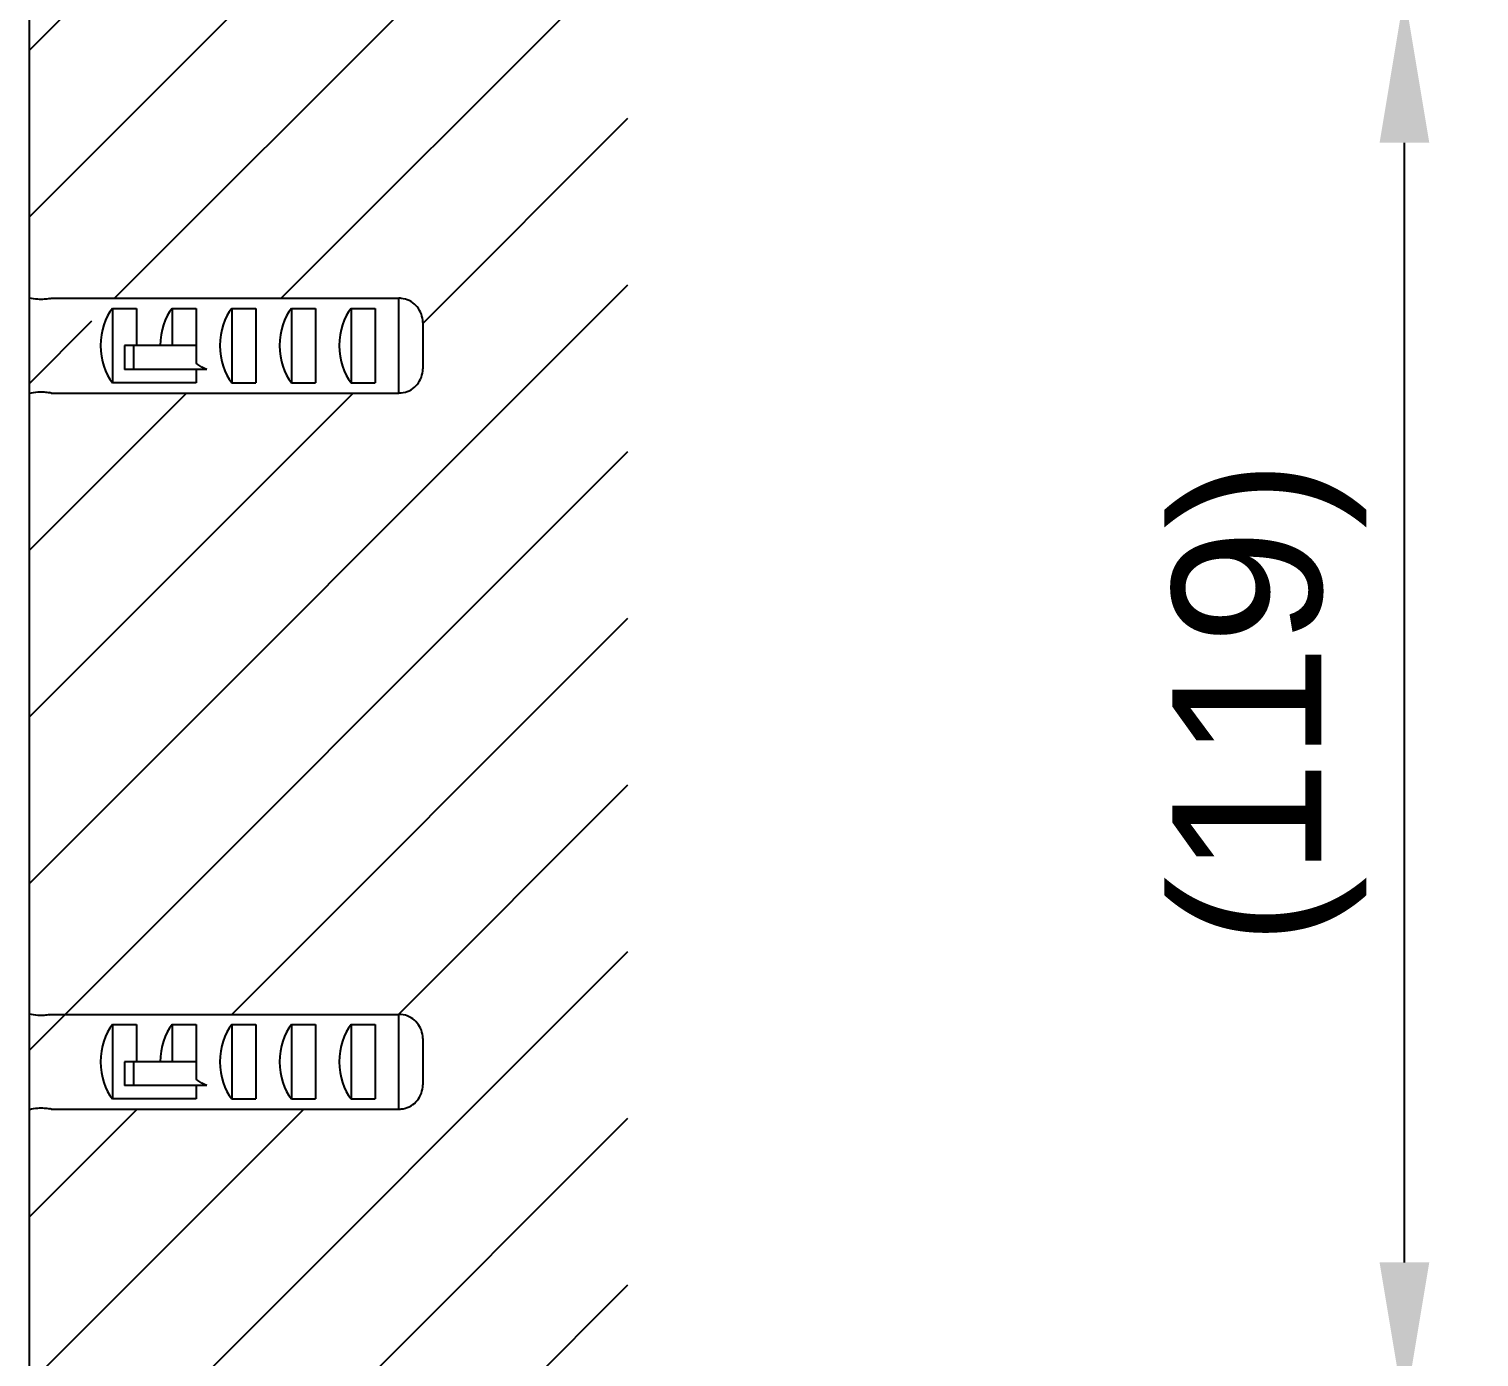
# Model space of a CAD drawing. Header units: millimetres. Extents: x 1236 to 1656, y -100 to 494.
# Drawn here: x 1575.36 to 1599.67, y 140.67 to 162.93 of the extents above; entities that cross this region are included whole.
import ezdxf

# ---------------------------------------------------------------- set-up
doc = ezdxf.new("R2010")
doc.units = ezdxf.units.MM
doc.header["$LTSCALE"] = 0.1
doc.layers.add('DIM', color=3, linetype='Continuous')
doc.layers.add('hatch', color=2, linetype='Continuous')
doc.styles.get("Standard").update_dxf_attribs({"font": 'arial.ttf'})
doc.dimstyles.new('ISO-25', dxfattribs={"dimtxt": 2.5, "dimasz": 2.5, "dimexe": 1.25, "dimexo": 0.625, "dimtad": 1, "dimlfac": 5, "dimtxsty": 'Standard', "dimcen": 2.5, "dimadec": 0, "dimazin": 0, "dimtfac": 1, "dimtmove": 0, "dimatfit": 3, "dimfxl": 0, "dimarcsym": 0})

# ---------------------------------------------------------------- blocks, each defined once
blk = doc.blocks.new('*D59')
at = {"layer": 'Defpoints', "color": 0}
for p in [(1575.363, 163.521), (1598.415, 163.521), (1575.363, 139.759)]:
    blk.add_point(p, dxfattribs=at)
at = {"layer": 'DIM', "color": 0, "lineweight": -2}
for p, q in [((1575.988, 163.521), (1599.665, 163.521)), ((1598.415, 142.259), (1598.415, 161.021)), ((1575.988, 139.759), (1599.665, 139.759))]:
    blk.add_line(p, q, dxfattribs=at)
at = {"layer": 'DIM', "color": 0}
for points in [[(1597.999, 161.021), (1598.832, 161.021), (1598.415, 163.521)], [(1597.999, 142.259), (1598.832, 142.259), (1598.415, 139.759)]]:
    blk.add_solid(points, dxfattribs=at)
at = {"layer": 'DIM', "color": 0, "insert": (1596.151, 151.64), "char_height": 2.5, "attachment_point": 5, "rotation": 90}
blk.add_mtext('(119)', dxfattribs=at)

msp = doc.modelspace()

# ---------------------------------------------------------------- hatches: boundary and pattern name
at = {"layer": 'hatch'}
h = msp.add_hatch(dxfattribs=at)
h.set_pattern_fill('ANSI31', color=256, scale=0.622055)
h.set_pattern_definition([(45, (944.8059, -29.4733), (-1.3965525, 1.3965525), [])])
edge = h.paths.add_edge_path()
edge.add_line((1585.401, 439.4077), (1575.3631, 439.4077))
edge.add_line((1575.3631, 439.4077), (1575.3631, 158.4212))
edge.add_line((1575.3631, 158.4212), (1575.3698, 158.4195))
edge.add_spline(control_points=[(1575.3698, 158.4195), (1575.4161, 158.4083), (1575.4978, 158.3952), (1575.6105, 158.3952), (1575.6749, 158.4033), (1575.7045, 158.4086)], knot_values=[0, 0, 0, 0, 0.4237752, 0.7322165, 1, 1, 1, 1], degree=3, periodic=0)
edge.add_line((1575.4029, 158.4149), (1575.7363, 158.4149))
edge.add_arc((1575.5498, 159.2689), 0.8741, 280.19055, 282.31636, ccw=False)
edge.add_spline(control_points=[(1575.7045, 158.4086), (1575.6749, 158.4033), (1575.6105, 158.3952), (1575.4978, 158.3952), (1575.4161, 158.4083), (1575.3698, 158.4195)], knot_values=[0, 0, 0, 0, 0.2677835, 0.5762248, 1, 1, 1, 1], degree=3, periodic=0)
edge.add_line((1575.3631, 158.3835), (1575.3631, 156.8274))
edge.add_line((1575.3631, 156.8274), (1575.4029, 156.8274))
edge.add_spline(control_points=[(1575.7045, 156.8338), (1575.6749, 156.8391), (1575.6105, 156.8471), (1575.4978, 156.8471), (1575.4161, 156.834), (1575.3698, 156.8228)], knot_values=[0, 0, 0, 0, 0.2677887, 0.5762346, 1, 1, 1, 1], degree=3, periodic=0)
edge.add_line((1576.615, 156.9967), (1576.7631, 156.9967))
edge.add_ellipse((1577.0964, 157.6212), major_axis=(0, -0.8), ratio=0.6666667, start_angle=218.68219, end_angle=321.31781, ccw=False)
edge.add_line((1576.3089, 158.4149), (1575.4029, 158.4149))
edge.add_spline(control_points=[(1575.3698, 158.4195), (1575.4161, 158.4083), (1575.4978, 158.3952), (1575.6105, 158.3952), (1575.6749, 158.4033), (1575.7045, 158.4086)], knot_values=[0, 0, 0, 0, 0.4237752, 0.7322165, 1, 1, 1, 1], degree=3, periodic=0)
edge.add_arc((1575.5498, 159.2689), 0.8741, 280.19055, 282.31636)
edge.add_line((1575.7363, 158.4149), (1581.9632, 158.4149))
edge.add_line((1581.9632, 158.4149), (1581.9632, 156.8274))
edge.add_line((1581.9632, 156.8274), (1575.4029, 156.8274))
edge.add_spline(control_points=[(1575.7045, 156.8338), (1575.6749, 156.8391), (1575.6105, 156.8471), (1575.4978, 156.8471), (1575.4161, 156.834), (1575.3698, 156.8228)], knot_values=[0, 0, 0, 0, 0.2677887, 0.5762346, 1, 1, 1, 1], degree=3, periodic=0)
edge.add_line((1575.3698, 156.8228), (1575.3631, 156.8212))
edge.add_line((1575.3631, 156.8212), (1575.3631, 146.4209))
edge.add_line((1575.3631, 146.4209), (1575.3698, 146.4193))
edge.add_spline(control_points=[(1575.3698, 146.4193), (1575.4161, 146.4081), (1575.4978, 146.3949), (1575.6105, 146.3949), (1575.6749, 146.403), (1575.7045, 146.4083)], knot_values=[0, 0, 0, 0, 0.4237752, 0.7322165, 1, 1, 1, 1], degree=3, periodic=0)
edge.add_line((1575.4029, 146.4147), (1575.7363, 146.4147))
edge.add_arc((1575.5498, 147.2687), 0.8741, 280.19055, 282.31636, ccw=False)
edge.add_spline(control_points=[(1575.7045, 146.4083), (1575.6749, 146.403), (1575.6105, 146.3949), (1575.4978, 146.3949), (1575.4161, 146.4081), (1575.3698, 146.4193)], knot_values=[0, 0, 0, 0, 0.2677835, 0.5762248, 1, 1, 1, 1], degree=3, periodic=0)
edge.add_line((1575.3631, 146.3832), (1575.3631, 144.8272))
edge.add_line((1575.3631, 144.8272), (1575.4029, 144.8272))
edge.add_spline(control_points=[(1575.7045, 144.8335), (1575.6749, 144.8388), (1575.6105, 144.8469), (1575.4978, 144.8469), (1575.4161, 144.8338), (1575.3698, 144.8226)], knot_values=[0, 0, 0, 0, 0.2677887, 0.5762346, 1, 1, 1, 1], degree=3, periodic=0)
edge.add_line((1576.615, 144.9964), (1576.7631, 144.9964))
edge.add_ellipse((1577.0964, 145.6209), major_axis=(0, -0.8), ratio=0.6666667, start_angle=218.68219, end_angle=321.31781, ccw=False)
edge.add_line((1576.3089, 146.4147), (1575.4029, 146.4147))
edge.add_spline(control_points=[(1575.3698, 146.4193), (1575.4161, 146.4081), (1575.4978, 146.3949), (1575.6105, 146.3949), (1575.6749, 146.403), (1575.7045, 146.4083)], knot_values=[0, 0, 0, 0, 0.4237752, 0.7322165, 1, 1, 1, 1], degree=3, periodic=0)
edge.add_arc((1575.5498, 147.2687), 0.8741, 280.19055, 282.31636)
edge.add_line((1575.7363, 146.4147), (1581.9632, 146.4147))
edge.add_line((1581.9632, 146.4147), (1581.9632, 144.8272))
edge.add_line((1581.9632, 144.8272), (1575.4029, 144.8272))
edge.add_spline(control_points=[(1575.7045, 144.8335), (1575.6749, 144.8388), (1575.6105, 144.8469), (1575.4978, 144.8469), (1575.4161, 144.8338), (1575.3698, 144.8226)], knot_values=[0, 0, 0, 0, 0.2677887, 0.5762346, 1, 1, 1, 1], degree=3, periodic=0)
edge.add_line((1575.3698, 144.8226), (1575.3631, 144.8209))
edge.add_line((1575.3631, 144.8209), (1575.3631, -43.8302))
edge.add_line((1575.3631, -43.8302), (1585.401, -43.8302))
edge.add_line((1585.401, -43.8302), (1585.401, 439.4077))

# ---------------------------------------------------------------- linework, layer by layer
for p, q in [((1575.3631, 439.4077), (1575.3631, -43.8302)), ((1575.3631, 158.4212), (1575.3698, 158.4195)), ((1575.7363, 158.4149), (1581.5632, 158.4149)), ((1576.7631, 158.2457), (1576.7631, 156.9967)), ((1576.7631, 158.2457), (1577.1631, 158.2457)), ((1577.1631, 158.2457), (1577.1631, 157.6212)), ((1577.7631, 158.2457), (1577.7631, 157.6212)), ((1577.7631, 158.2457), (1578.1631, 158.2457)), ((1578.1631, 158.2457), (1578.1631, 157.6212)), ((1578.7631, 158.2457), (1578.7631, 156.9967)), ((1578.7631, 158.2457), (1579.1632, 158.2457)), ((1579.1632, 158.2457), (1579.1632, 156.9967)), ((1579.7632, 158.2457), (1579.7632, 156.9967)), ((1579.7632, 158.2457), (1580.1632, 158.2457)), ((1580.1632, 158.2457), (1580.1632, 156.9967)), ((1580.7632, 158.2457), (1580.7632, 156.9967)), ((1580.7632, 158.2457), (1581.1632, 158.2457)), ((1581.1632, 158.2457), (1581.1632, 156.9967)), ((1581.5632, 156.8274), (1581.5632, 158.4149)), ((1581.9632, 158.0085), (1581.9632, 157.2339)), ((1576.9646, 157.6212), (1576.9646, 157.2212)), ((1578.1631, 157.6212), (1576.9646, 157.6212)), ((1577.1143, 157.6212), (1577.1143, 157.2212)), ((1578.1631, 157.6212), (1578.1631, 157.3297)), ((1578.1631, 156.9967), (1576.7631, 156.9967)), ((1578.3418, 157.2212), (1576.9646, 157.2212)), ((1578.1631, 157.2212), (1578.1631, 156.9967)), ((1578.7631, 156.9967), (1579.1632, 156.9967)), ((1579.7632, 156.9967), (1580.1632, 156.9967)), ((1580.7632, 156.9967), (1581.1632, 156.9967)), ((1575.3698, 156.8228), (1575.3631, 156.8212)), ((1575.7363, 156.8274), (1581.5632, 156.8274)), ((1575.3631, 146.4209), (1575.3698, 146.4193)), ((1575.7363, 146.4147), (1581.5632, 146.4147)), ((1581.5632, 144.8272), (1581.5632, 146.4147)), ((1576.7631, 146.2454), (1576.7631, 144.9964)), ((1576.7631, 146.2454), (1577.1631, 146.2454)), ((1577.1631, 146.2454), (1577.1631, 145.6209)), ((1577.7631, 146.2454), (1577.7631, 145.6209)), ((1577.7631, 146.2454), (1578.1631, 146.2454)), ((1578.1631, 146.2454), (1578.1631, 145.6209)), ((1578.7631, 146.2454), (1578.7631, 144.9964)), ((1578.7631, 146.2454), (1579.1632, 146.2454)), ((1579.1632, 146.2454), (1579.1632, 144.9964)), ((1579.7632, 146.2454), (1579.7632, 144.9964)), ((1579.7632, 146.2454), (1580.1632, 146.2454)), ((1580.1632, 146.2454), (1580.1632, 144.9964)), ((1580.7632, 146.2454), (1580.7632, 144.9964)), ((1580.7632, 146.2454), (1581.1632, 146.2454)), ((1581.1632, 146.2454), (1581.1632, 144.9964)), ((1581.9632, 146.0082), (1581.9632, 145.2336)), ((1576.9646, 145.6209), (1576.9646, 145.2209)), ((1578.1631, 145.6209), (1576.9646, 145.6209)), ((1577.1143, 145.6209), (1577.1143, 145.2209)), ((1578.1631, 145.6209), (1578.1631, 145.3295)), ((1578.3418, 145.2209), (1576.9646, 145.2209)), ((1578.1631, 145.2209), (1578.1631, 144.9964)), ((1578.1631, 144.9964), (1576.7631, 144.9964)), ((1578.7631, 144.9964), (1579.1632, 144.9964)), ((1579.7632, 144.9964), (1580.1632, 144.9964)), ((1580.7632, 144.9964), (1581.1632, 144.9964)), ((1575.3698, 144.8226), (1575.3631, 144.8209)), ((1575.7363, 144.8272), (1581.5632, 144.8272))]:
    msp.add_line(p, q)
for centre, radius, start, end in [((1575.5498, 159.2689), 0.8741, 280.19055, 282.31636), ((1581.5632, 158.0179), 0.3971, 84.28983, 89.99344), ((1581.5401, 158.0085), 0.4231, 359.99901, 5.44425), ((1581.5401, 157.2339), 0.4231, 354.55575, 0.00099), ((1575.5513, 155.9806), 0.8668, 77.6747, 79.81841), ((1581.5632, 157.2245), 0.3971, 270.00656, 275.71017), ((1575.5498, 147.2687), 0.8741, 280.19055, 282.31636), ((1581.5632, 146.0176), 0.3971, 84.28983, 89.99344), ((1581.5401, 146.0082), 0.4231, 359.99901, 5.44425), ((1581.5401, 145.2336), 0.4231, 354.55575, 0.00099), ((1575.5513, 143.9803), 0.8668, 77.6747, 79.81841), ((1581.5632, 145.2242), 0.3971, 270.00656, 275.71017)]:
    msp.add_arc(centre, radius, start, end)
for centre, start_param, end_param in [((1577.0964, 157.6212), 3.8167242, 5.6080538), ((1578.0965, 157.6212), -2.4664611, -1.5707963), ((1579.0965, 157.6212), 3.8167242, 5.6080538), ((1580.0965, 157.6212), 3.8167242, 5.6080538), ((1581.0965, 157.6212), 3.8167242, 5.6080538), ((1577.0964, 145.6209), 3.8167242, 5.6080538), ((1578.0965, 145.6209), -2.4664611, -1.5707963), ((1579.0965, 145.6209), 3.8167242, 5.6080538), ((1580.0965, 145.6209), 3.8167242, 5.6080538), ((1581.0965, 145.6209), 3.8167242, 5.6080538)]:
    msp.add_ellipse(centre, major_axis=(0, -0.8), ratio=0.6666667, start_param=start_param, end_param=end_param)
for points, knots in [([(1575.7045, 158.4086), (1575.6749, 158.4033), (1575.6105, 158.3952), (1575.4978, 158.3952), (1575.4161, 158.4083), (1575.3698, 158.4195)], [0, 0, 0, 0, 0.2677835, 0.5762248, 1, 1, 1, 1]), ([(1581.9613, 158.0486), (1581.9569, 158.0944), (1581.9328, 158.1852), (1581.8531, 158.3009), (1581.739, 158.383), (1581.6484, 158.4084), (1581.6027, 158.4129)], [0, 0, 0, 0, 0.2500554, 0.500045, 0.7500121, 1, 1, 1, 1]), ([(1578.3418, 157.2212), (1578.3257, 157.2282), (1578.2625, 157.2578), (1578.2029, 157.2958), (1578.1631, 157.3297)], [0, 0, 0, 0, 0.2510721, 1, 1, 1, 1]), ([(1581.6027, 156.8294), (1581.6484, 156.834), (1581.739, 156.8594), (1581.8531, 156.9414), (1581.9328, 157.0572), (1581.9569, 157.148), (1581.9613, 157.1937)], [0, 0, 0, 0, 0.2499879, 0.499955, 0.7499446, 1, 1, 1, 1]), ([(1575.3698, 156.8228), (1575.4161, 156.834), (1575.4978, 156.8471), (1575.6105, 156.8471), (1575.6749, 156.8391), (1575.7045, 156.8338)], [0, 0, 0, 0, 0.4237654, 0.7322113, 1, 1, 1, 1]), ([(1575.7045, 146.4083), (1575.6749, 146.403), (1575.6105, 146.3949), (1575.4978, 146.3949), (1575.4161, 146.4081), (1575.3698, 146.4193)], [0, 0, 0, 0, 0.2677835, 0.5762248, 1, 1, 1, 1]), ([(1581.9613, 146.0484), (1581.9569, 146.0941), (1581.9328, 146.1849), (1581.8531, 146.3007), (1581.739, 146.3827), (1581.6484, 146.4081), (1581.6027, 146.4127)], [0, 0, 0, 0, 0.2500554, 0.500045, 0.7500121, 1, 1, 1, 1]), ([(1578.3418, 145.2209), (1578.3257, 145.2279), (1578.2625, 145.2575), (1578.2029, 145.2955), (1578.1631, 145.3295)], [0, 0, 0, 0, 0.2510721, 1, 1, 1, 1]), ([(1581.6027, 144.8291), (1581.6484, 144.8337), (1581.739, 144.8591), (1581.8531, 144.9411), (1581.9328, 145.0569), (1581.9569, 145.1477), (1581.9613, 145.1935)], [0, 0, 0, 0, 0.2499879, 0.499955, 0.7499446, 1, 1, 1, 1]), ([(1575.3698, 144.8226), (1575.4161, 144.8338), (1575.4978, 144.8469), (1575.6105, 144.8469), (1575.6749, 144.8388), (1575.7045, 144.8335)], [0, 0, 0, 0, 0.4237654, 0.7322113, 1, 1, 1, 1])]:
    msp.add_open_spline(points, degree=3, knots=knots)

# ---------------------------------------------------------------- dimensions: what is measured, and where the dimension line sits
at = {"layer": 'DIM'}
dim = msp.add_linear_dim(base=(1598.4153, 163.5213), p1=(1575.363, 139.7587), p2=(1575.3631, 163.5213), angle=90, text='(119)', dimstyle='ISO-25', dxfattribs=at)
dim.commit()
dim.dimension.update_dxf_attribs({"geometry": '*D59', "text_midpoint": (1596.1514, 151.64)})

doc.saveas('drawing.dxf')
